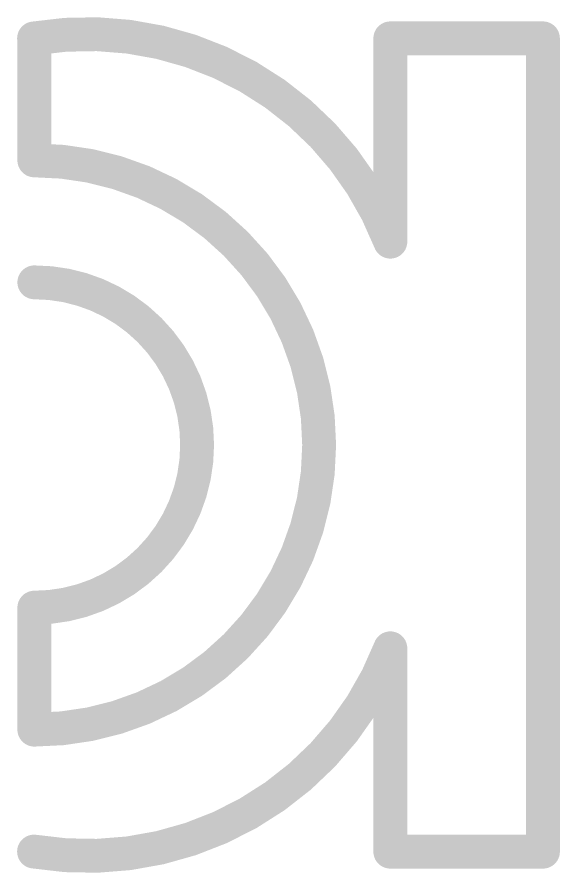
# Model space of a CAD drawing. Extents: x 100 to 205, y 100 to 175.
# Drawn here: x 155.1 to 158.3, y 118.02 to 123.08 of the extents above; entities that cross this region are included whole.
import ezdxf

# ---------------------------------------------------------------- set-up
doc = ezdxf.new("R2010")
doc.units = 0
doc.layers.get('0').update_dxf_attribs({"linetype": 'CONTINUOUS'})
doc.layers.add('SILK-BOTTOM_PHO', color=14, linetype='CONTINUOUS')

# ---------------------------------------------------------------- blocks, each defined once
blk = doc.blocks.new('ROUND_6')
at = {"const_width": 0.099948}
blk.add_lwpolyline([(-0.049974, 0, 1), (0.049974, 0, 1)], format="xyb", close=True, dxfattribs=at)

msp = doc.modelspace()

# ---------------------------------------------------------------- linework, layer by layer
at = {"layer": 'SILK-BOTTOM_PHO', "const_width": 0.199898}
for points in [[(157.299406, 121.75109, 0.3551033), (155.198318, 122.949716)], [(155.200096, 118.869968, 1), (155.200096, 122.22988)], [(155.200096, 119.590058, 1), (155.200096, 121.510044)], [(155.198318, 118.150386, 0.3551093), (157.299406, 119.348758)]]:
    msp.add_lwpolyline(points, format="xyb", dxfattribs=at)
for points in [[(155.200096, 122.94997), (155.200096, 122.22988)], [(157.299914, 121.750074), (157.299914, 122.94997)], [(157.299914, 122.94997), (158.20009, 122.94997)], [(158.20009, 122.94997), (158.20009, 118.149878)], [(155.200096, 119.590058), (155.200096, 118.869968)], [(157.299914, 118.149878), (157.299914, 119.350028)], [(158.20009, 118.149878), (157.299914, 118.149878)]]:
    msp.add_lwpolyline(points, dxfattribs=at)

# ---------------------------------------------------------------- block references
at = {"layer": 'SILK-BOTTOM_PHO'}
for p in [(155.198318, 122.949716), (155.200096, 122.94997), (157.299914, 122.94997), (158.20009, 122.94997), (155.200096, 122.22988), (155.200096, 122.22988), (157.299406, 121.75109), (157.299914, 121.750074), (155.200096, 121.510044), (155.200096, 119.590058), (155.200096, 119.590058), (157.299914, 119.350028), (157.299406, 119.348758), (155.200096, 118.869968), (155.200096, 118.869968), (155.198318, 118.150386), (157.299914, 118.149878), (158.20009, 118.149878)]:
    msp.add_blockref('ROUND_6', p, dxfattribs=at)

doc.saveas('drawing.dxf')
